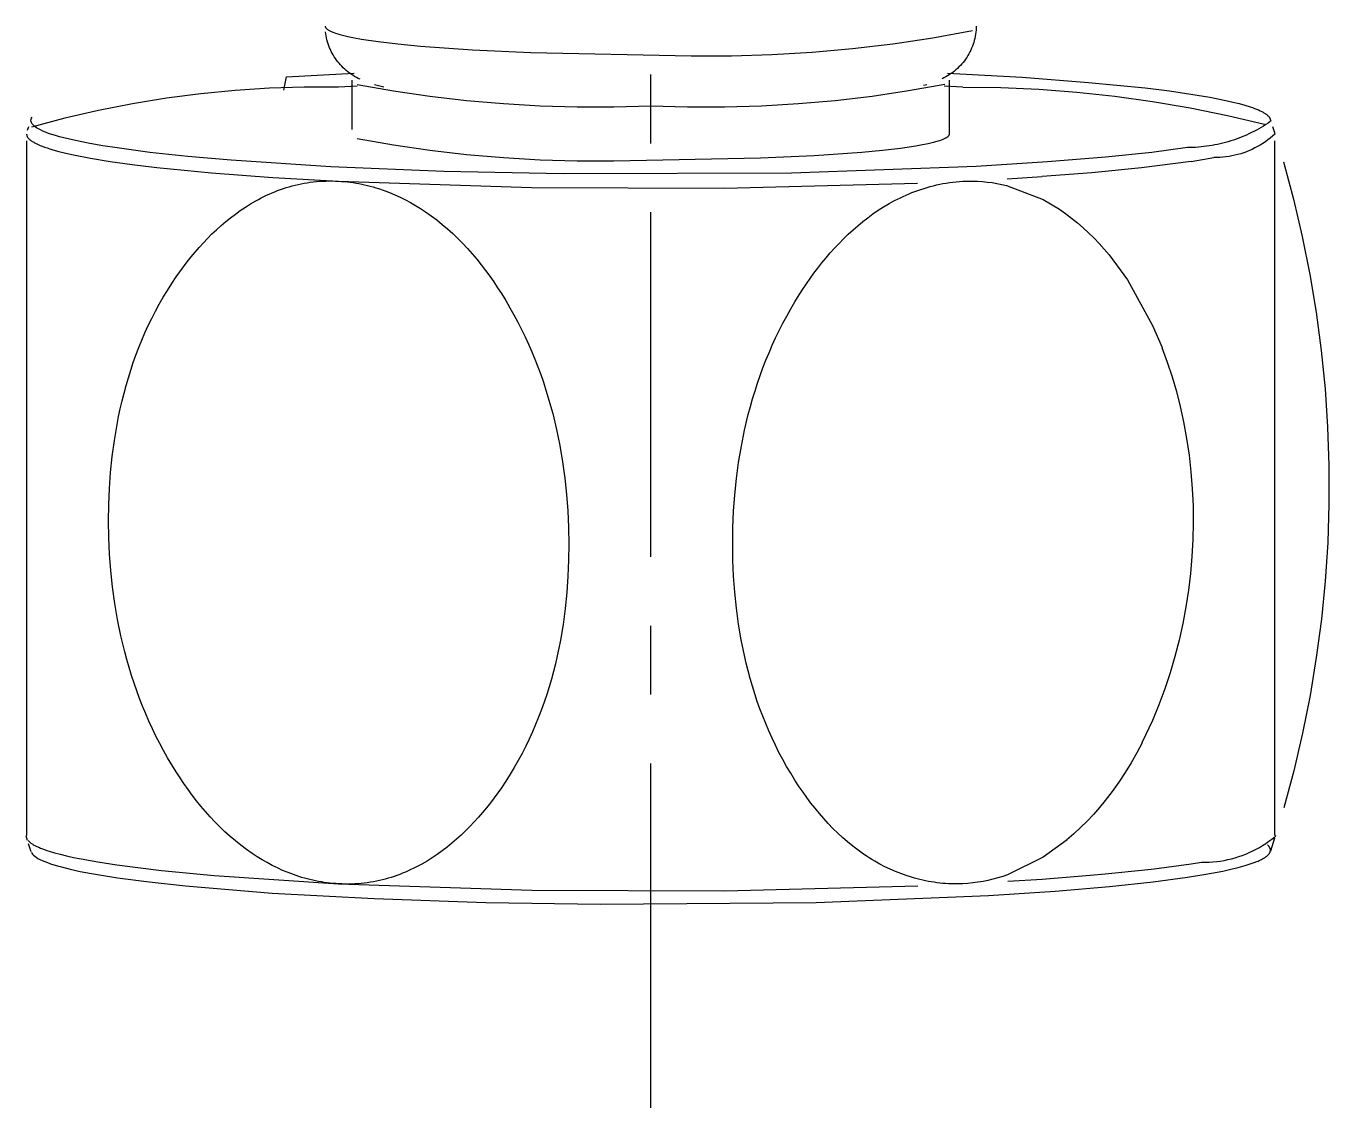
# Model space of a CAD drawing. Header units: millimetres. Extents: x 601 to 1195, y -13 to 407.
# Drawn here: x 990.54 to 1014.54, y 27.34 to 47.28 of the extents above; entities that cross this region are included whole.
import ezdxf

# ---------------------------------------------------------------- set-up
doc = ezdxf.new("R2010")
doc.units = ezdxf.units.MM
doc.header["$LTSCALE"] = 0.1
doc.linetypes.add('CENTERX2', pattern=[101.6, 63.5, -12.7, 12.7, -12.7])
for name, color, linetype in [('CENTER', 1, 'CENTERX2'), ('MAKE2D ______', 7, 'Continuous'), ('MAKE2D ______ - TANGENT', 7, 'Continuous')]:
    doc.layers.add(name, color=color, linetype=linetype)

msp = doc.modelspace()

# ---------------------------------------------------------------- linework, layer by layer
at = {"layer": 'CENTER'}
msp.add_line((1002.047, 27.342), (1002.047, 72.446), dxfattribs=at)
at = {"layer": 'MAKE2D ______'}
for p, q in [((996.059, 47.139), (996.053, 47.176)), ((996.065, 47.102), (996.059, 47.139)), ((996.073, 47.065), (996.065, 47.102)), ((996.082, 47.029), (996.073, 47.065)), ((1008.019, 47.058), (1008.01, 47.021)), ((1008.027, 47.095), (1008.019, 47.058)), ((1008.034, 47.133), (1008.027, 47.095)), ((1008.039, 47.171), (1008.034, 47.133)), ((1008.043, 47.209), (1008.039, 47.171)), ((1008.046, 47.247), (1008.043, 47.209)), ((1008.047, 47.285), (1008.046, 47.247)), ((996.092, 46.992), (996.082, 47.029)), ((996.103, 46.957), (996.092, 46.992)), ((996.116, 46.921), (996.103, 46.957)), ((996.13, 46.886), (996.116, 46.921)), ((996.145, 46.852), (996.13, 46.886)), ((996.161, 46.818), (996.145, 46.852)), ((996.179, 46.785), (996.161, 46.818)), ((1007.944, 46.842), (1007.927, 46.808)), ((1007.96, 46.877), (1007.944, 46.842)), ((1007.974, 46.912), (1007.96, 46.877)), ((1007.987, 46.948), (1007.974, 46.912)), ((1007.999, 46.984), (1007.987, 46.948)), ((1008.01, 47.021), (1007.999, 46.984)), ((996.197, 46.752), (996.179, 46.785)), ((996.217, 46.72), (996.197, 46.752)), ((996.237, 46.688), (996.217, 46.72)), ((996.259, 46.658), (996.237, 46.688)), ((996.282, 46.628), (996.259, 46.658)), ((996.305, 46.599), (996.282, 46.628)), ((996.33, 46.57), (996.305, 46.599)), ((1007.779, 46.586), (1007.753, 46.558)), ((1007.803, 46.616), (1007.779, 46.586)), ((1007.827, 46.646), (1007.803, 46.616)), ((1007.849, 46.677), (1007.827, 46.646)), ((1007.87, 46.708), (1007.849, 46.677)), ((1007.89, 46.741), (1007.87, 46.708)), ((1007.91, 46.774), (1007.89, 46.741)), ((1007.927, 46.808), (1007.91, 46.774)), ((995.288, 46.103), (995.335, 46.348)), ((995.335, 46.348), (996.58, 46.417)), ((996.356, 46.543), (996.33, 46.57)), ((996.382, 46.516), (996.356, 46.543)), ((996.41, 46.49), (996.382, 46.516)), ((996.438, 46.466), (996.41, 46.49)), ((996.467, 46.442), (996.438, 46.466)), ((996.497, 46.419), (996.467, 46.442)), ((996.528, 46.397), (996.497, 46.419)), ((996.559, 46.377), (996.528, 46.397)), ((996.591, 46.357), (996.559, 46.377)), ((996.624, 46.339), (996.591, 46.357)), ((996.657, 46.321), (996.624, 46.339)), ((1007.484, 46.347), (1007.45, 46.329)), ((1007.517, 46.366), (1007.484, 46.347)), ((1007.515, 46.417), (1008.889, 46.34)), ((1007.549, 46.386), (1007.517, 46.366)), ((1007.581, 46.408), (1007.549, 46.386)), ((1007.612, 46.43), (1007.581, 46.408)), ((1007.642, 46.454), (1007.612, 46.43)), ((1007.671, 46.478), (1007.642, 46.454)), ((1007.699, 46.504), (1007.671, 46.478)), ((1007.727, 46.531), (1007.699, 46.504)), ((1007.753, 46.558), (1007.727, 46.531)), ((1008.889, 46.34), (1010.112, 46.247)), ((994.39, 46.099), (993.757, 46.037)), ((995.025, 46.14), (994.39, 46.099)), ((995.661, 46.161), (995.025, 46.14)), ((996.297, 46.161), (995.661, 46.161)), ((996.64, 46.177), (996.297, 46.161)), ((996.547, 45.38), (996.547, 46.289)), ((997.307, 46.085), (996.639, 46.201)), ((996.691, 46.305), (996.657, 46.321)), ((997.132, 46.159), (996.959, 46.203)), ((1007.469, 46.208), (1006.799, 46.088)), ((1007.134, 46.204), (1007.075, 46.188)), ((1007.45, 46.329), (1007.416, 46.312)), ((1007.797, 46.161), (1007.454, 46.177)), ((1007.547, 46.289), (1007.547, 45.293)), ((1010.112, 46.247), (1011.156, 46.143)), ((1011.156, 46.143), (1011.604, 46.088)), ((993.126, 45.954), (992.498, 45.851)), ((993.757, 46.037), (993.126, 45.954)), ((997.979, 45.987), (997.307, 46.085)), ((998.654, 45.909), (997.979, 45.987)), ((999.332, 45.85), (998.654, 45.909)), ((1005.449, 45.909), (1004.77, 45.849)), ((1006.126, 45.989), (1005.449, 45.909)), ((1006.799, 46.088), (1006.126, 45.989)), ((1011.604, 46.088), (1012.001, 46.031)), ((1012.001, 46.031), (1012.348, 45.972)), ((1012.348, 45.972), (1012.644, 45.914)), ((1012.644, 45.914), (1012.774, 45.884)), ((1012.774, 45.884), (1012.891, 45.855)), ((1012.891, 45.855), (1012.997, 45.825)), ((991.874, 45.728), (991.254, 45.584)), ((992.498, 45.851), (991.874, 45.728)), ((1000.011, 45.811), (999.332, 45.85)), ((1000.69, 45.791), (1000.011, 45.811)), ((1001.369, 45.79), (1000.69, 45.791)), ((1002.047, 45.809), (1001.369, 45.79)), ((1002.727, 45.789), (1002.047, 45.809)), ((1003.408, 45.789), (1002.727, 45.789)), ((1004.089, 45.809), (1003.408, 45.789)), ((1004.77, 45.849), (1004.089, 45.809)), ((1012.997, 45.825), (1013.091, 45.796)), ((1013.091, 45.796), (1013.134, 45.781)), ((1013.134, 45.781), (1013.174, 45.767)), ((1013.174, 45.767), (1013.211, 45.752)), ((1013.211, 45.752), (1013.245, 45.738)), ((1013.245, 45.738), (1013.277, 45.723)), ((1013.277, 45.723), (1013.306, 45.709)), ((1013.306, 45.709), (1013.32, 45.702)), ((1013.32, 45.702), (1013.333, 45.695)), ((1013.333, 45.695), (1013.345, 45.687)), ((1013.345, 45.687), (1013.357, 45.68)), ((1013.357, 45.68), (1013.368, 45.673)), ((1013.368, 45.673), (1013.378, 45.666)), ((1013.378, 45.666), (1013.388, 45.659)), ((1013.388, 45.659), (1013.397, 45.652)), ((1013.397, 45.652), (1013.406, 45.645)), ((1013.406, 45.645), (1013.414, 45.638)), ((1013.414, 45.638), (1013.421, 45.631)), ((1013.421, 45.631), (1013.428, 45.624)), ((1013.428, 45.624), (1013.434, 45.617)), ((1013.434, 45.617), (1013.44, 45.61)), ((990.565, 45.363), (990.589, 45.436)), ((990.628, 45.547), (990.631, 45.566)), ((990.629, 45.528), (990.628, 45.547)), ((990.635, 45.509), (990.629, 45.528)), ((990.631, 45.566), (990.638, 45.585)), ((990.645, 45.489), (990.635, 45.509)), ((990.638, 45.585), (990.649, 45.603)), ((991.254, 45.584), (990.64, 45.419)), ((990.659, 45.47), (990.645, 45.489)), ((990.678, 45.45), (990.659, 45.47)), ((990.702, 45.43), (990.678, 45.45)), ((990.731, 45.41), (990.702, 45.43)), ((990.764, 45.39), (990.731, 45.41)), ((990.803, 45.369), (990.764, 45.39)), ((1013.251, 45.391), (1013.207, 45.366)), ((1013.295, 45.416), (1013.251, 45.391)), ((1013.338, 45.442), (1013.295, 45.416)), ((1013.381, 45.469), (1013.338, 45.442)), ((1013.423, 45.497), (1013.381, 45.469)), ((1013.464, 45.525), (1013.423, 45.497)), ((1013.44, 45.61), (1013.445, 45.603)), ((1013.445, 45.603), (1013.45, 45.597)), ((1013.45, 45.597), (1013.454, 45.59)), ((1013.454, 45.59), (1013.457, 45.583)), ((1013.457, 45.583), (1013.46, 45.576)), ((1013.46, 45.576), (1013.462, 45.569)), ((1013.462, 45.57), (1013.475, 45.531)), ((1013.506, 45.436), (1013.543, 45.32)), ((990.547, 45.293), (990.548, 45.285)), ((990.547, 45.166), (990.547, 32.364)), ((990.548, 45.285), (990.549, 45.277)), ((990.549, 45.277), (990.55, 45.269)), ((990.55, 45.269), (990.553, 45.261)), ((990.553, 45.261), (990.556, 45.253)), ((990.556, 45.253), (990.56, 45.245)), ((990.56, 45.245), (990.565, 45.237)), ((990.565, 45.237), (990.57, 45.229)), ((990.57, 45.229), (990.576, 45.221)), ((990.576, 45.221), (990.583, 45.213)), ((990.583, 45.213), (990.591, 45.206)), ((990.591, 45.206), (990.599, 45.198)), ((990.599, 45.198), (990.608, 45.19)), ((990.608, 45.19), (990.618, 45.182)), ((990.618, 45.182), (990.628, 45.174)), ((990.628, 45.174), (990.64, 45.166)), ((990.64, 45.166), (990.652, 45.158)), ((990.652, 45.158), (990.665, 45.15)), ((990.665, 45.15), (990.678, 45.142)), ((990.678, 45.142), (990.693, 45.134)), ((990.848, 45.349), (990.803, 45.369)), ((990.897, 45.328), (990.848, 45.349)), ((990.952, 45.307), (990.897, 45.328)), ((991.013, 45.287), (990.952, 45.307)), ((991.08, 45.266), (991.013, 45.287)), ((991.152, 45.245), (991.08, 45.266)), ((991.231, 45.224), (991.152, 45.245)), ((991.315, 45.203), (991.231, 45.224)), ((991.502, 45.161), (991.315, 45.203)), ((991.714, 45.119), (991.502, 45.161)), ((997.307, 45.089), (996.639, 45.205)), ((1007.255, 45.138), (1007.161, 45.116)), ((1007.297, 45.149), (1007.255, 45.138)), ((1007.335, 45.161), (1007.297, 45.149)), ((1007.37, 45.172), (1007.335, 45.161)), ((1007.402, 45.183), (1007.37, 45.172)), ((1007.416, 45.189), (1007.402, 45.183)), ((1007.43, 45.194), (1007.416, 45.189)), ((1007.443, 45.2), (1007.43, 45.194)), ((1007.455, 45.205), (1007.443, 45.2)), ((1007.467, 45.211), (1007.455, 45.205)), ((1007.477, 45.216), (1007.467, 45.211)), ((1007.487, 45.222), (1007.477, 45.216)), ((1007.496, 45.227), (1007.487, 45.222)), ((1007.505, 45.233), (1007.496, 45.227)), ((1007.512, 45.238), (1007.505, 45.233)), ((1007.519, 45.244), (1007.512, 45.238)), ((1007.525, 45.249), (1007.519, 45.244)), ((1007.53, 45.255), (1007.525, 45.249)), ((1007.535, 45.26), (1007.53, 45.255)), ((1007.539, 45.266), (1007.535, 45.26)), ((1007.542, 45.271), (1007.539, 45.266)), ((1007.544, 45.277), (1007.542, 45.271)), ((1007.546, 45.282), (1007.544, 45.277)), ((1007.547, 45.287), (1007.546, 45.282)), ((1007.547, 45.293), (1007.547, 45.287)), ((1012.639, 45.139), (1012.589, 45.126)), ((1012.688, 45.153), (1012.639, 45.139)), ((1012.737, 45.168), (1012.688, 45.153)), ((1012.786, 45.183), (1012.737, 45.168)), ((1012.834, 45.2), (1012.786, 45.183)), ((1012.883, 45.218), (1012.834, 45.2)), ((1012.93, 45.236), (1012.883, 45.218)), ((1012.977, 45.256), (1012.93, 45.236)), ((1013.024, 45.276), (1012.977, 45.256)), ((1013.071, 45.297), (1013.024, 45.276)), ((1013.117, 45.32), (1013.071, 45.297)), ((1013.162, 45.342), (1013.117, 45.32)), ((1013.207, 45.366), (1013.162, 45.342)), ((1013.547, 45.014), (1013.547, 45.166)), ((990.693, 45.134), (990.708, 45.126)), ((990.708, 45.126), (990.724, 45.118)), ((990.724, 45.118), (990.758, 45.101)), ((990.758, 45.101), (990.795, 45.085)), ((990.795, 45.085), (990.836, 45.069)), ((990.836, 45.069), (990.879, 45.053)), ((990.879, 45.053), (990.926, 45.038)), ((990.926, 45.038), (990.975, 45.022)), ((990.975, 45.022), (991.028, 45.006)), ((991.028, 45.006), (991.143, 44.974)), ((991.143, 44.974), (991.27, 44.943)), ((991.27, 44.943), (991.41, 44.912)), ((991.41, 44.912), (991.726, 44.851)), ((991.952, 45.078), (991.714, 45.119)), ((992.215, 45.037), (991.952, 45.078)), ((992.817, 44.957), (992.215, 45.037)), ((993.518, 44.881), (992.817, 44.957)), ((997.979, 44.991), (997.307, 45.089)), ((998.654, 44.913), (997.979, 44.991)), ((999.332, 44.854), (998.654, 44.913)), ((1005.936, 44.954), (1005.057, 44.891)), ((1006.317, 44.99), (1005.936, 44.954)), ((1006.651, 45.03), (1006.317, 44.99)), ((1006.933, 45.072), (1006.651, 45.03)), ((1007.054, 45.094), (1006.933, 45.072)), ((1007.161, 45.116), (1007.054, 45.094)), ((1011.278, 44.957), (1010.43, 44.867)), ((1011.936, 45.045), (1011.278, 44.957)), ((1011.987, 45.046), (1011.936, 45.045)), ((1012.037, 45.047), (1011.987, 45.046)), ((1012.087, 45.049), (1012.037, 45.047)), ((1012.138, 45.053), (1012.087, 45.049)), ((1012.188, 45.057), (1012.138, 45.053)), ((1012.238, 45.062), (1012.188, 45.057)), ((1012.289, 45.068), (1012.238, 45.062)), ((1012.339, 45.076), (1012.289, 45.068)), ((1012.39, 45.084), (1012.339, 45.076)), ((1012.44, 45.093), (1012.39, 45.084)), ((1012.49, 45.103), (1012.44, 45.093)), ((1012.54, 45.114), (1012.49, 45.103)), ((1012.589, 45.126), (1012.54, 45.114)), ((991.726, 44.851), (992.088, 44.791)), ((992.088, 44.791), (992.495, 44.734)), ((992.495, 44.734), (992.944, 44.68)), ((992.944, 44.68), (993.953, 44.581)), ((994.315, 44.811), (993.518, 44.881)), ((996.156, 44.69), (994.315, 44.811)), ((998.238, 44.605), (996.156, 44.69)), ((1000.011, 44.814), (999.332, 44.854)), ((1000.69, 44.794), (1000.011, 44.814)), ((1001.369, 44.794), (1000.69, 44.794)), ((1004.072, 44.847), (1001.369, 44.794)), ((1005.057, 44.891), (1004.072, 44.847)), ((1008.046, 44.696), (1004.643, 44.574)), ((1009.361, 44.779), (1008.046, 44.696)), ((1010.43, 44.867), (1009.361, 44.779)), ((1012.007, 44.791), (1012.424, 44.86)), ((1013.706, 44.78), (1013.891, 44.095)), ((993.953, 44.581), (995.082, 44.495)), ((995.082, 44.495), (996.297, 44.424)), ((995.828, 44.412), (995.886, 44.418)), ((995.886, 44.418), (995.943, 44.423)), ((995.943, 44.423), (996.001, 44.426)), ((996.001, 44.426), (996.06, 44.428)), ((996.06, 44.428), (996.118, 44.429)), ((996.118, 44.429), (996.178, 44.429)), ((996.178, 44.429), (996.237, 44.427)), ((996.237, 44.427), (996.297, 44.424)), ((996.297, 44.424), (999.851, 44.31)), ((996.297, 44.424), (996.351, 44.421)), ((996.351, 44.421), (996.405, 44.417)), ((996.405, 44.417), (996.458, 44.412)), ((1000.432, 44.558), (998.238, 44.605)), ((1004.643, 44.574), (1000.432, 44.558)), ((1007.612, 44.407), (1007.673, 44.414)), ((1007.673, 44.414), (1007.735, 44.42)), ((1007.735, 44.42), (1007.797, 44.424)), ((1008.614, 44.47), (1009.259, 44.512)), ((1013.547, 43.111), (1013.547, 44.601)), ((994.968, 44.165), (995.019, 44.188)), ((995.019, 44.188), (995.07, 44.211)), ((995.07, 44.211), (995.122, 44.232)), ((995.122, 44.232), (995.173, 44.252)), ((995.173, 44.252), (995.226, 44.271)), ((995.226, 44.271), (995.278, 44.289)), ((995.278, 44.289), (995.332, 44.307)), ((995.332, 44.307), (995.385, 44.323)), ((995.385, 44.323), (995.439, 44.338)), ((995.439, 44.338), (995.494, 44.352)), ((995.494, 44.352), (995.548, 44.365)), ((995.548, 44.365), (995.604, 44.376)), ((995.604, 44.376), (995.659, 44.387)), ((995.659, 44.387), (995.715, 44.397)), ((995.715, 44.397), (995.772, 44.405)), ((995.772, 44.405), (995.828, 44.412)), ((996.458, 44.412), (996.512, 44.406)), ((996.512, 44.406), (996.565, 44.398)), ((996.565, 44.398), (996.618, 44.39)), ((996.618, 44.39), (996.671, 44.381)), ((996.671, 44.381), (996.723, 44.37)), ((996.723, 44.37), (996.776, 44.359)), ((996.776, 44.359), (996.828, 44.347)), ((996.828, 44.347), (996.88, 44.333)), ((996.88, 44.333), (996.931, 44.319)), ((996.931, 44.319), (996.983, 44.304)), ((996.983, 44.304), (997.034, 44.288)), ((997.034, 44.288), (997.135, 44.253)), ((997.135, 44.253), (997.235, 44.215)), ((997.235, 44.215), (997.334, 44.174)), ((997.334, 44.174), (997.431, 44.129)), ((999.851, 44.31), (1003.406, 44.297)), ((1003.406, 44.297), (1006.96, 44.386)), ((1006.753, 44.169), (1006.807, 44.192)), ((1006.807, 44.192), (1006.861, 44.215)), ((1006.861, 44.215), (1006.916, 44.236)), ((1006.916, 44.236), (1006.972, 44.256)), ((1006.972, 44.256), (1007.027, 44.275)), ((1007.027, 44.275), (1007.084, 44.293)), ((1007.084, 44.293), (1007.141, 44.31)), ((1007.141, 44.31), (1007.198, 44.326)), ((1007.198, 44.326), (1007.256, 44.341)), ((1007.256, 44.341), (1007.314, 44.355)), ((1007.314, 44.355), (1007.373, 44.368)), ((1007.373, 44.368), (1007.432, 44.38)), ((1007.432, 44.38), (1007.491, 44.39)), ((1007.491, 44.39), (1007.552, 44.399)), ((1007.552, 44.399), (1007.612, 44.407)), ((1008.602, 44.345), (1009.276, 44.086)), ((994.485, 43.886), (994.578, 43.948)), ((994.578, 43.948), (994.673, 44.008)), ((994.673, 44.008), (994.77, 44.064)), ((994.77, 44.064), (994.819, 44.09)), ((994.819, 44.09), (994.868, 44.116)), ((994.868, 44.116), (994.918, 44.141)), ((994.918, 44.141), (994.968, 44.165)), ((997.431, 44.129), (997.527, 44.081)), ((997.527, 44.081), (997.622, 44.031)), ((997.622, 44.031), (997.715, 43.977)), ((997.715, 43.977), (997.806, 43.921)), ((1006.24, 43.888), (1006.339, 43.951)), ((1006.339, 43.951), (1006.439, 44.011)), ((1006.439, 44.011), (1006.542, 44.067)), ((1006.542, 44.067), (1006.594, 44.094)), ((1006.594, 44.094), (1006.647, 44.12)), ((1006.647, 44.12), (1006.7, 44.145)), ((1006.7, 44.145), (1006.753, 44.169)), ((1013.891, 44.095), (1014.054, 43.404)), ((994.216, 43.681), (994.304, 43.752)), ((994.304, 43.752), (994.394, 43.82)), ((994.394, 43.82), (994.485, 43.886)), ((997.806, 43.921), (997.896, 43.862)), ((997.896, 43.862), (998.001, 43.788)), ((998.001, 43.788), (998.104, 43.71)), ((998.104, 43.71), (998.205, 43.629)), ((1005.955, 43.68), (1006.048, 43.752)), ((1006.048, 43.752), (1006.143, 43.821)), ((1006.143, 43.821), (1006.24, 43.888)), ((1009.577, 43.908), (1009.69, 43.828)), ((1009.69, 43.828), (1009.801, 43.745)), ((1009.801, 43.745), (1009.91, 43.658)), ((993.963, 43.452), (994.046, 43.531)), ((994.046, 43.531), (994.13, 43.607)), ((994.13, 43.607), (994.216, 43.681)), ((998.205, 43.629), (998.303, 43.546)), ((998.303, 43.546), (998.399, 43.459)), ((998.399, 43.459), (998.492, 43.369)), ((1005.687, 43.446), (1005.775, 43.527)), ((1005.775, 43.527), (1005.864, 43.605)), ((1005.864, 43.605), (1005.955, 43.68)), ((1009.91, 43.658), (1010.015, 43.567)), ((1010.015, 43.567), (1010.117, 43.473)), ((1010.117, 43.473), (1010.216, 43.376)), ((993.727, 43.203), (993.804, 43.288)), ((993.804, 43.288), (993.883, 43.371)), ((993.883, 43.371), (993.963, 43.452)), ((998.492, 43.369), (998.583, 43.277)), ((998.583, 43.277), (998.672, 43.182)), ((1005.436, 43.191), (1005.518, 43.279)), ((1005.518, 43.279), (1005.602, 43.364)), ((1005.602, 43.364), (1005.687, 43.446)), ((1010.216, 43.376), (1010.312, 43.276)), ((1010.312, 43.276), (1010.405, 43.172)), ((1014.054, 43.404), (1014.193, 42.708)), ((993.507, 42.939), (993.578, 43.028)), ((993.578, 43.028), (993.652, 43.117)), ((993.652, 43.117), (993.727, 43.203)), ((998.672, 43.182), (998.758, 43.085)), ((998.758, 43.085), (998.842, 42.985)), ((998.842, 42.985), (998.923, 42.884)), ((1005.202, 42.918), (1005.278, 43.011)), ((1005.278, 43.011), (1005.356, 43.102)), ((1005.356, 43.102), (1005.436, 43.191)), ((1010.405, 43.172), (1010.494, 43.066)), ((1013.547, 42.763), (1013.547, 43.017)), ((993.304, 42.661), (993.369, 42.755)), ((993.369, 42.755), (993.437, 42.847)), ((993.437, 42.847), (993.507, 42.939)), ((998.923, 42.884), (999.003, 42.781)), ((999.003, 42.781), (999.08, 42.676)), ((1005.055, 42.728), (1005.128, 42.824)), ((1005.128, 42.824), (1005.202, 42.918)), ((993.141, 42.412), (993.221, 42.537)), ((993.221, 42.537), (993.304, 42.661)), ((999.08, 42.676), (999.154, 42.569)), ((999.154, 42.569), (999.227, 42.462)), ((1004.849, 42.432), (1004.916, 42.531)), ((1004.916, 42.531), (1004.984, 42.63)), ((1004.984, 42.63), (1005.055, 42.728)), ((1010.832, 42.606), (1011.296, 41.765)), ((1014.193, 42.708), (1014.31, 42.008)), ((992.991, 42.157), (993.064, 42.285)), ((993.064, 42.285), (993.141, 42.412)), ((999.227, 42.462), (999.298, 42.352)), ((999.298, 42.352), (999.377, 42.223)), ((1004.704, 42.202), (1004.784, 42.331)), ((1004.784, 42.331), (1004.849, 42.432)), ((992.854, 41.896), (992.921, 42.027)), ((992.921, 42.027), (992.991, 42.157)), ((999.377, 42.223), (999.454, 42.093)), ((999.454, 42.093), (999.528, 41.961)), ((1004.553, 41.94), (1004.627, 42.071)), ((1004.627, 42.071), (1004.704, 42.202)), ((1013.547, 40.673), (1013.547, 42.105)), ((992.789, 41.763), (992.854, 41.896)), ((999.528, 41.961), (999.6, 41.828)), ((999.6, 41.828), (999.668, 41.693)), ((1004.414, 41.672), (1004.482, 41.807)), ((1004.482, 41.807), (1004.553, 41.94)), ((1014.31, 42.008), (1014.403, 41.305)), ((992.67, 41.494), (992.728, 41.629)), ((992.728, 41.629), (992.789, 41.763)), ((999.668, 41.693), (999.734, 41.557)), ((999.734, 41.557), (999.796, 41.42)), ((1004.286, 41.4), (1004.349, 41.537)), ((1004.349, 41.537), (1004.414, 41.672)), ((992.562, 41.22), (992.615, 41.358)), ((992.615, 41.358), (992.67, 41.494)), ((999.796, 41.42), (999.856, 41.282)), ((1004.227, 41.263), (1004.286, 41.4)), ((1011.468, 41.36), (1011.566, 41.091)), ((1014.403, 41.305), (1014.473, 40.599)), ((992.466, 40.942), (992.513, 41.081)), ((992.513, 41.081), (992.562, 41.22)), ((999.856, 41.282), (999.914, 41.143)), ((999.914, 41.143), (999.968, 41.003)), ((1004.115, 40.984), (1004.17, 41.124)), ((1004.17, 41.124), (1004.227, 41.263)), ((1011.566, 41.091), (1011.654, 40.82)), ((992.422, 40.801), (992.466, 40.942)), ((999.968, 41.003), (1000.02, 40.861)), ((1000.02, 40.861), (1000.07, 40.719)), ((1004.015, 40.702), (1004.064, 40.843)), ((1004.064, 40.843), (1004.115, 40.984)), ((1011.654, 40.82), (1011.733, 40.546)), ((992.342, 40.517), (992.38, 40.66)), ((992.38, 40.66), (992.422, 40.801)), ((1000.07, 40.719), (1000.116, 40.576)), ((1000.116, 40.576), (1000.16, 40.432)), ((1003.969, 40.559), (1004.015, 40.702)), ((1014.473, 40.599), (1014.52, 39.891)), ((992.272, 40.23), (992.306, 40.374)), ((992.306, 40.374), (992.342, 40.517)), ((1000.16, 40.432), (1000.202, 40.287)), ((1003.884, 40.271), (1003.925, 40.416)), ((1003.925, 40.416), (1003.969, 40.559)), ((1011.733, 40.546), (1011.803, 40.269)), ((992.242, 40.085), (992.272, 40.23)), ((1000.202, 40.287), (1000.241, 40.141)), ((1000.241, 40.141), (1000.311, 39.848)), ((1003.776, 39.834), (1003.845, 40.126)), ((1003.845, 40.126), (1003.884, 40.271)), ((1011.803, 40.269), (1011.863, 39.99)), ((992.164, 39.647), (992.213, 39.94)), ((992.213, 39.94), (992.242, 40.085)), ((1013.547, 38.789), (1013.547, 39.992)), ((1014.52, 39.891), (1014.544, 39.182)), ((992.125, 39.353), (992.164, 39.647)), ((1000.311, 39.848), (1000.371, 39.551)), ((1003.717, 39.539), (1003.776, 39.834)), ((1000.371, 39.551), (1000.422, 39.253)), ((1003.667, 39.242), (1003.717, 39.539)), ((992.095, 39.056), (992.125, 39.353)), ((1000.422, 39.253), (1000.463, 38.952)), ((1003.627, 38.943), (1003.667, 39.242)), ((1014.544, 39.182), (1014.544, 38.472)), ((992.074, 38.759), (992.095, 39.056)), ((1000.463, 38.952), (1000.495, 38.65)), ((1003.596, 38.643), (1003.627, 38.943)), ((992.062, 38.461), (992.074, 38.759)), ((992.059, 38.163), (992.062, 38.461)), ((1000.495, 38.65), (1000.517, 38.346)), ((1003.575, 38.341), (1003.596, 38.643)), ((1014.544, 38.472), (1014.521, 37.763)), ((1000.517, 38.346), (1000.531, 38.042)), ((1003.562, 38.038), (1003.575, 38.341)), ((1013.547, 34.826), (1013.547, 38.284)), ((992.064, 37.857), (992.059, 38.163)), ((1000.531, 38.042), (1000.536, 37.737)), ((1003.558, 37.735), (1003.562, 38.038)), ((992.077, 37.552), (992.064, 37.857)), ((1000.536, 37.737), (1000.532, 37.44)), ((1003.562, 37.439), (1003.558, 37.735)), ((1014.521, 37.763), (1014.475, 37.055)), ((992.1, 37.248), (992.077, 37.552)), ((992.132, 36.945), (992.1, 37.248)), ((1000.532, 37.44), (1000.52, 37.142)), ((1003.575, 37.144), (1003.562, 37.439)), ((1000.52, 37.142), (1000.5, 36.845)), ((1003.597, 36.849), (1003.575, 37.144)), ((1014.475, 37.055), (1014.405, 36.349)), ((992.173, 36.643), (992.132, 36.945)), ((1000.5, 36.845), (1000.47, 36.55)), ((1003.627, 36.555), (1003.597, 36.849)), ((992.224, 36.344), (992.173, 36.643)), ((1000.47, 36.55), (1000.431, 36.255)), ((1003.667, 36.262), (1003.627, 36.555)), ((992.284, 36.047), (992.224, 36.344)), ((1000.431, 36.255), (1000.382, 35.963)), ((1003.715, 35.972), (1003.667, 36.262)), ((1014.405, 36.349), (1014.312, 35.645)), ((992.355, 35.752), (992.284, 36.047)), ((1000.354, 35.818), (1000.323, 35.673)), ((1000.382, 35.963), (1000.354, 35.818)), ((1003.774, 35.684), (1003.715, 35.972)), ((992.394, 35.606), (992.355, 35.752)), ((992.436, 35.461), (992.394, 35.606)), ((1000.323, 35.673), (1000.29, 35.53)), ((1003.807, 35.541), (1003.774, 35.684)), ((1003.843, 35.398), (1003.807, 35.541)), ((1014.312, 35.645), (1014.197, 34.945)), ((992.48, 35.316), (992.436, 35.461)), ((992.527, 35.173), (992.48, 35.316)), ((1000.254, 35.387), (1000.216, 35.244)), ((1000.29, 35.53), (1000.254, 35.387)), ((1003.881, 35.257), (1003.843, 35.398)), ((992.577, 35.03), (992.527, 35.173)), ((1000.174, 35.103), (1000.131, 34.962)), ((1000.216, 35.244), (1000.174, 35.103)), ((1003.922, 35.116), (1003.881, 35.257)), ((1003.965, 34.976), (1003.922, 35.116)), ((992.629, 34.888), (992.577, 35.03)), ((992.684, 34.748), (992.629, 34.888)), ((1000.084, 34.823), (1000.035, 34.684)), ((1000.131, 34.962), (1000.084, 34.823)), ((1004.011, 34.837), (1003.965, 34.976)), ((1004.06, 34.699), (1004.011, 34.837)), ((1014.197, 34.945), (1014.058, 34.249)), ((992.741, 34.608), (992.684, 34.748)), ((992.802, 34.47), (992.741, 34.608)), ((1000.035, 34.684), (999.982, 34.547)), ((1004.112, 34.563), (1004.06, 34.699)), ((992.865, 34.332), (992.802, 34.47)), ((992.931, 34.196), (992.865, 34.332)), ((999.927, 34.411), (999.869, 34.276)), ((999.982, 34.547), (999.927, 34.411)), ((1004.166, 34.427), (1004.112, 34.563)), ((1004.223, 34.292), (1004.166, 34.427)), ((1011.296, 34.485), (1011.099, 34.072)), ((993, 34.062), (992.931, 34.196)), ((999.808, 34.142), (999.744, 34.009)), ((999.869, 34.276), (999.808, 34.142)), ((1004.283, 34.159), (1004.223, 34.292)), ((1004.346, 34.027), (1004.283, 34.159)), ((1014.058, 34.249), (1013.896, 33.558)), ((993.071, 33.928), (993, 34.062)), ((993.146, 33.796), (993.071, 33.928)), ((999.677, 33.878), (999.607, 33.749)), ((999.744, 34.009), (999.677, 33.878)), ((1004.411, 33.896), (1004.346, 34.027)), ((1004.48, 33.767), (1004.411, 33.896)), ((1013.547, 32.365), (1013.547, 34.006)), ((993.223, 33.665), (993.146, 33.796)), ((993.304, 33.536), (993.223, 33.665)), ((999.534, 33.62), (999.458, 33.493)), ((999.607, 33.749), (999.534, 33.62)), ((1004.551, 33.639), (1004.48, 33.767)), ((1004.626, 33.512), (1004.551, 33.639)), ((993.374, 33.427), (993.304, 33.536)), ((993.447, 33.32), (993.374, 33.427)), ((999.458, 33.493), (999.378, 33.368)), ((1004.703, 33.387), (1004.626, 33.512)), ((1004.784, 33.264), (1004.703, 33.387)), ((1013.896, 33.558), (1013.711, 32.873)), ((993.522, 33.214), (993.447, 33.32)), ((993.599, 33.109), (993.522, 33.214)), ((999.23, 33.151), (999.162, 33.058)), ((999.296, 33.245), (999.23, 33.151)), ((999.378, 33.368), (999.296, 33.245)), ((1004.854, 33.162), (1004.784, 33.264)), ((1004.926, 33.062), (1004.854, 33.162)), ((993.678, 33.006), (993.599, 33.109)), ((993.76, 32.905), (993.678, 33.006)), ((993.843, 32.806), (993.76, 32.905)), ((999.093, 32.966), (999.021, 32.876)), ((999.162, 33.058), (999.093, 32.966)), ((1005, 32.962), (1004.926, 33.062)), ((1005.076, 32.865), (1005, 32.962)), ((1010.422, 33.012), (1010.315, 32.88)), ((993.93, 32.709), (993.843, 32.806)), ((994.018, 32.615), (993.93, 32.709)), ((998.873, 32.7), (998.795, 32.615)), ((998.948, 32.787), (998.873, 32.7)), ((999.021, 32.876), (998.948, 32.787)), ((1005.155, 32.77), (1005.076, 32.865)), ((1005.236, 32.676), (1005.155, 32.77)), ((1005.319, 32.585), (1005.236, 32.676)), ((1010.204, 32.753), (1010.088, 32.629)), ((1010.315, 32.88), (1010.204, 32.753)), ((994.109, 32.523), (994.018, 32.615)), ((994.202, 32.433), (994.109, 32.523)), ((994.298, 32.347), (994.202, 32.433)), ((998.636, 32.451), (998.553, 32.372)), ((998.716, 32.532), (998.636, 32.451)), ((998.795, 32.615), (998.716, 32.532)), ((1005.405, 32.496), (1005.319, 32.585)), ((1005.493, 32.409), (1005.405, 32.496)), ((1009.969, 32.509), (1009.845, 32.394)), ((1010.088, 32.629), (1009.969, 32.509)), ((990.565, 32.273), (990.537, 32.361)), ((990.575, 32.273), (990.581, 32.266)), ((990.581, 32.266), (990.587, 32.259)), ((990.633, 32.063), (990.585, 32.208)), ((990.587, 32.259), (990.594, 32.252)), ((990.594, 32.252), (990.602, 32.245)), ((990.602, 32.245), (990.61, 32.238)), ((990.61, 32.238), (990.618, 32.231)), ((990.618, 32.231), (990.628, 32.224)), ((990.628, 32.224), (990.638, 32.217)), ((990.638, 32.217), (990.648, 32.21)), ((990.648, 32.21), (990.659, 32.203)), ((990.659, 32.203), (990.671, 32.195)), ((990.671, 32.195), (990.683, 32.188)), ((990.683, 32.188), (990.696, 32.181)), ((990.696, 32.181), (990.71, 32.174)), ((990.71, 32.174), (990.738, 32.16)), ((994.396, 32.263), (994.298, 32.347)), ((994.497, 32.183), (994.396, 32.263)), ((994.6, 32.105), (994.497, 32.183)), ((998.382, 32.221), (998.294, 32.15)), ((998.469, 32.295), (998.382, 32.221)), ((998.553, 32.372), (998.469, 32.295)), ((1005.583, 32.326), (1005.493, 32.409)), ((1005.675, 32.245), (1005.583, 32.326)), ((1005.77, 32.167), (1005.675, 32.245)), ((1009.845, 32.394), (1009.717, 32.282)), ((1013.418, 32.183), (1013.412, 32.189)), ((1013.424, 32.177), (1013.418, 32.183)), ((1013.43, 32.171), (1013.424, 32.177)), ((1013.435, 32.165), (1013.43, 32.171)), ((1013.543, 32.314), (1013.465, 32.073)), ((1013.558, 32.362), (1013.551, 32.341)), ((990.635, 32.057), (990.644, 32.038)), ((990.644, 32.038), (990.658, 32.02)), ((990.658, 32.02), (990.676, 32.001)), ((990.676, 32.001), (990.698, 31.981)), ((990.698, 31.981), (990.725, 31.962)), ((990.725, 31.962), (990.757, 31.943)), ((990.738, 32.16), (990.77, 32.146)), ((990.757, 31.943), (990.793, 31.923)), ((990.77, 32.146), (990.804, 32.131)), ((990.804, 32.131), (990.84, 32.117)), ((990.84, 32.117), (990.879, 32.103)), ((990.879, 32.103), (990.921, 32.089)), ((990.921, 32.089), (990.965, 32.074)), ((990.965, 32.074), (991.061, 32.046)), ((991.061, 32.046), (991.167, 32.017)), ((991.167, 32.017), (991.285, 31.989)), ((991.285, 31.989), (991.412, 31.961)), ((991.412, 31.961), (991.551, 31.932)), ((991.551, 31.932), (991.859, 31.877)), ((994.706, 32.032), (994.6, 32.105)), ((994.795, 31.973), (994.706, 32.032)), ((994.886, 31.917), (994.795, 31.973)), ((998.02, 31.953), (997.925, 31.893)), ((998.113, 32.015), (998.02, 31.953)), ((998.205, 32.081), (998.113, 32.015)), ((998.294, 32.15), (998.205, 32.081)), ((1005.868, 32.092), (1005.77, 32.167)), ((1005.917, 32.056), (1005.868, 32.092)), ((1005.968, 32.021), (1005.917, 32.056)), ((1006.019, 31.987), (1005.968, 32.021)), ((1006.07, 31.954), (1006.019, 31.987)), ((1006.122, 31.922), (1006.07, 31.954)), ((1009.277, 31.962), (1008.622, 31.641)), ((1013.303, 31.924), (1013.322, 31.934)), ((1013.322, 31.934), (1013.34, 31.944)), ((1013.34, 31.944), (1013.357, 31.954)), ((1013.357, 31.954), (1013.365, 31.959)), ((1013.365, 31.959), (1013.373, 31.965)), ((1013.373, 31.965), (1013.381, 31.97)), ((1013.381, 31.97), (1013.388, 31.975)), ((1013.388, 31.975), (1013.395, 31.98)), ((1013.395, 31.98), (1013.401, 31.986)), ((1013.401, 31.986), (1013.408, 31.991)), ((1013.408, 31.991), (1013.414, 31.996)), ((1013.414, 31.996), (1013.419, 32.001)), ((1013.419, 32.001), (1013.425, 32.007)), ((1013.425, 32.007), (1013.43, 32.012)), ((1013.43, 32.012), (1013.435, 32.018)), ((1013.44, 32.159), (1013.435, 32.165)), ((1013.435, 32.018), (1013.439, 32.023)), ((1013.439, 32.023), (1013.443, 32.028)), ((1013.444, 32.153), (1013.44, 32.159)), ((1013.443, 32.028), (1013.447, 32.034)), ((1013.448, 32.147), (1013.444, 32.153)), ((1013.447, 32.034), (1013.451, 32.039)), ((1013.452, 32.141), (1013.448, 32.147)), ((1013.451, 32.039), (1013.454, 32.045)), ((1013.455, 32.136), (1013.452, 32.141)), ((1013.454, 32.045), (1013.457, 32.05)), ((1013.458, 32.13), (1013.455, 32.136)), ((1013.457, 32.05), (1013.459, 32.056)), ((1013.46, 32.124), (1013.458, 32.13)), ((1013.459, 32.056), (1013.461, 32.062)), ((1013.462, 32.118), (1013.46, 32.124)), ((1013.461, 32.062), (1013.463, 32.067)), ((1013.464, 32.113), (1013.462, 32.118)), ((1013.463, 32.067), (1013.464, 32.073)), ((1013.465, 32.107), (1013.464, 32.113)), ((1013.464, 32.073), (1013.465, 32.078)), ((1013.466, 32.101), (1013.465, 32.107)), ((1013.465, 32.078), (1013.466, 32.084)), ((1013.466, 32.095), (1013.466, 32.101)), ((1013.466, 32.09), (1013.466, 32.095)), ((1013.466, 32.084), (1013.466, 32.09)), ((990.793, 31.923), (990.834, 31.903)), ((990.834, 31.903), (990.88, 31.884)), ((990.88, 31.884), (990.931, 31.864)), ((990.931, 31.864), (990.988, 31.844)), ((990.988, 31.844), (991.049, 31.824)), ((991.049, 31.824), (991.116, 31.804)), ((991.116, 31.804), (991.189, 31.784)), ((991.189, 31.784), (991.35, 31.743)), ((991.35, 31.743), (991.534, 31.703)), ((991.534, 31.703), (991.741, 31.663)), ((991.859, 31.877), (992.21, 31.823)), ((992.21, 31.823), (993.032, 31.72)), ((993.032, 31.72), (994.003, 31.626)), ((994.979, 31.864), (994.886, 31.917)), ((995.073, 31.814), (994.979, 31.864)), ((995.168, 31.767), (995.073, 31.814)), ((995.265, 31.722), (995.168, 31.767)), ((995.364, 31.681), (995.265, 31.722)), ((997.578, 31.712), (997.527, 31.689)), ((997.629, 31.735), (997.578, 31.712)), ((997.68, 31.759), (997.629, 31.735)), ((997.729, 31.784), (997.68, 31.759)), ((997.779, 31.81), (997.729, 31.784)), ((997.828, 31.837), (997.779, 31.81)), ((997.925, 31.893), (997.828, 31.837)), ((1006.175, 31.89), (1006.122, 31.922)), ((1006.267, 31.838), (1006.175, 31.89)), ((1006.361, 31.789), (1006.267, 31.838)), ((1006.457, 31.744), (1006.361, 31.789)), ((1006.555, 31.701), (1006.457, 31.744)), ((1006.653, 31.662), (1006.555, 31.701)), ((1011.151, 31.73), (1011.321, 31.749)), ((1012.007, 31.841), (1012.199, 31.871)), ((1012.274, 31.649), (1012.589, 31.709)), ((1012.589, 31.709), (1012.735, 31.741)), ((1012.735, 31.741), (1012.872, 31.775)), ((1012.872, 31.775), (1012.999, 31.81)), ((1012.999, 31.81), (1013.058, 31.828)), ((1013.058, 31.828), (1013.114, 31.846)), ((1013.114, 31.846), (1013.167, 31.865)), ((1013.167, 31.865), (1013.216, 31.884)), ((1013.216, 31.884), (1013.239, 31.894)), ((1013.239, 31.894), (1013.261, 31.904)), ((1013.261, 31.904), (1013.283, 31.914)), ((1013.283, 31.914), (1013.303, 31.924)), ((991.741, 31.663), (992.225, 31.584)), ((992.225, 31.584), (992.804, 31.507)), ((992.804, 31.507), (993.475, 31.434)), ((994.003, 31.626), (996.297, 31.474)), ((995.463, 31.643), (995.364, 31.681)), ((995.564, 31.609), (995.463, 31.643)), ((995.615, 31.593), (995.564, 31.609)), ((995.666, 31.578), (995.615, 31.593)), ((995.717, 31.564), (995.666, 31.578)), ((995.769, 31.551), (995.717, 31.564)), ((995.821, 31.539), (995.769, 31.551)), ((995.873, 31.527), (995.821, 31.539)), ((995.925, 31.517), (995.873, 31.527)), ((995.978, 31.508), (995.925, 31.517)), ((996.031, 31.5), (995.978, 31.508)), ((996.084, 31.492), (996.031, 31.5)), ((996.137, 31.486), (996.084, 31.492)), ((996.19, 31.481), (996.137, 31.486)), ((996.244, 31.477), (996.19, 31.481)), ((996.297, 31.474), (996.244, 31.477)), ((996.357, 31.471), (996.297, 31.474)), ((996.297, 31.474), (999.854, 31.359)), ((996.417, 31.469), (996.357, 31.471)), ((996.476, 31.469), (996.417, 31.469)), ((996.535, 31.47), (996.476, 31.469)), ((996.594, 31.472), (996.535, 31.47)), ((996.652, 31.476), (996.594, 31.472)), ((996.71, 31.481), (996.652, 31.476)), ((996.767, 31.487), (996.71, 31.481)), ((996.824, 31.494), (996.767, 31.487)), ((996.881, 31.502), (996.824, 31.494)), ((996.937, 31.512), (996.881, 31.502)), ((996.993, 31.523), (996.937, 31.512)), ((997.048, 31.535), (996.993, 31.523)), ((997.103, 31.548), (997.048, 31.535)), ((997.157, 31.562), (997.103, 31.548)), ((997.211, 31.577), (997.157, 31.562)), ((997.265, 31.593), (997.211, 31.577)), ((997.318, 31.61), (997.265, 31.593)), ((997.371, 31.629), (997.318, 31.61)), ((997.424, 31.648), (997.371, 31.629)), ((997.476, 31.668), (997.424, 31.648)), ((997.527, 31.689), (997.476, 31.668)), ((1006.753, 31.626), (1006.653, 31.662)), ((1006.855, 31.594), (1006.753, 31.626)), ((1006.906, 31.579), (1006.855, 31.594)), ((1006.957, 31.565), (1006.906, 31.579)), ((1007.008, 31.552), (1006.957, 31.565)), ((1007.06, 31.54), (1007.008, 31.552)), ((1007.112, 31.529), (1007.06, 31.54)), ((1007.164, 31.519), (1007.112, 31.529)), ((1007.216, 31.509), (1007.164, 31.519)), ((1007.268, 31.501), (1007.216, 31.509)), ((1007.321, 31.494), (1007.268, 31.501)), ((1007.374, 31.488), (1007.321, 31.494)), ((1007.426, 31.482), (1007.374, 31.488)), ((1007.479, 31.478), (1007.426, 31.482)), ((1007.532, 31.475), (1007.479, 31.478)), ((1007.585, 31.472), (1007.532, 31.475)), ((1007.638, 31.471), (1007.585, 31.472)), ((1007.691, 31.471), (1007.638, 31.471)), ((1007.744, 31.472), (1007.691, 31.471)), ((1007.797, 31.474), (1007.744, 31.472)), ((1008.63, 31.52), (1009.259, 31.561)), ((1010.142, 31.63), (1010.42, 31.655)), ((1010.504, 31.423), (1011.307, 31.509)), ((1011.307, 31.509), (1011.936, 31.594)), ((1011.936, 31.594), (1012.274, 31.649)), ((993.475, 31.434), (995.072, 31.304)), ((995.072, 31.304), (996.95, 31.201)), ((999.854, 31.359), (1003.413, 31.347)), ((1003.413, 31.347), (1006.971, 31.436)), ((1005.094, 31.132), (1008.269, 31.257)), ((1008.269, 31.257), (1009.499, 31.337)), ((1009.499, 31.337), (1010.504, 31.423)), ((996.95, 31.201), (999.007, 31.132)), ((999.007, 31.132), (1001.122, 31.1)), ((1001.122, 31.1), (1005.094, 31.132))]:
    msp.add_line(p, q, dxfattribs=at)
at = {"layer": 'MAKE2D ______ - TANGENT'}
for p, q in [((996.047, 47.285), (996.048, 47.279)), ((996.048, 47.279), (996.049, 47.273)), ((996.049, 47.273), (996.051, 47.267)), ((996.051, 47.267), (996.053, 47.262)), ((996.053, 47.262), (996.057, 47.256)), ((996.057, 47.256), (996.061, 47.25)), ((996.061, 47.25), (996.066, 47.244)), ((996.066, 47.244), (996.071, 47.238)), ((996.071, 47.238), (996.078, 47.232)), ((996.078, 47.232), (996.085, 47.226)), ((996.085, 47.226), (996.094, 47.22)), ((996.094, 47.22), (996.103, 47.214)), ((996.103, 47.214), (996.113, 47.208)), ((996.113, 47.208), (996.123, 47.202)), ((996.123, 47.202), (996.135, 47.196)), ((996.135, 47.196), (996.147, 47.19)), ((996.147, 47.19), (996.161, 47.184)), ((996.161, 47.184), (996.175, 47.178)), ((996.175, 47.178), (996.19, 47.171)), ((996.19, 47.171), (996.206, 47.165)), ((996.206, 47.165), (996.241, 47.153)), ((996.241, 47.153), (996.279, 47.141)), ((996.279, 47.141), (996.321, 47.129)), ((996.321, 47.129), (996.366, 47.117)), ((996.366, 47.117), (996.468, 47.092)), ((996.468, 47.092), (996.586, 47.068)), ((996.586, 47.068), (996.718, 47.045)), ((1006.507, 46.959), (1007.243, 47.07)), ((1007.243, 47.07), (1007.975, 47.204)), ((996.718, 47.045), (997.025, 46.999)), ((997.025, 46.999), (997.389, 46.955)), ((997.389, 46.955), (997.805, 46.915)), ((997.805, 46.915), (998.764, 46.847)), ((998.764, 46.847), (999.839, 46.799)), ((1005.024, 46.803), (1005.767, 46.87)), ((1005.767, 46.87), (1006.507, 46.959)), ((999.839, 46.799), (1002.79, 46.738)), ((1002.79, 46.738), (1003.535, 46.737)), ((1003.535, 46.737), (1004.28, 46.759)), ((1004.28, 46.759), (1005.024, 46.803)), ((1007.797, 46.161), (1008.499, 46.151)), ((1008.499, 46.151), (1009.2, 46.12)), ((1009.2, 46.12), (1009.9, 46.066)), ((1009.9, 46.066), (1010.598, 45.991)), ((1010.598, 45.991), (1011.294, 45.894)), ((1011.294, 45.894), (1011.986, 45.776)), ((1011.986, 45.776), (1012.674, 45.636)), ((1012.674, 45.636), (1013.357, 45.474)), ((1013.373, 45.152), (1013.326, 45.121)), ((1013.418, 45.185), (1013.373, 45.152)), ((1013.462, 45.219), (1013.418, 45.185)), ((1013.505, 45.255), (1013.462, 45.219)), ((1013.547, 45.293), (1013.505, 45.255)), ((1013.544, 45.318), (1013.547, 45.293)), ((1012.813, 44.903), (1012.758, 44.891)), ((1012.867, 44.916), (1012.813, 44.903)), ((1012.921, 44.932), (1012.867, 44.916)), ((1012.974, 44.949), (1012.921, 44.932)), ((1013.027, 44.968), (1012.974, 44.949)), ((1013.079, 44.989), (1013.027, 44.968)), ((1013.13, 45.012), (1013.079, 44.989)), ((1013.181, 45.037), (1013.13, 45.012)), ((1013.23, 45.063), (1013.181, 45.037)), ((1013.279, 45.091), (1013.23, 45.063)), ((1013.326, 45.121), (1013.279, 45.091)), ((1013.547, 44.601), (1013.547, 45.014)), ((1011.093, 44.674), (1010.177, 44.581)), ((1012.007, 44.791), (1011.093, 44.674)), ((1012.48, 44.861), (1012.424, 44.86)), ((1012.536, 44.863), (1012.48, 44.861)), ((1012.592, 44.867), (1012.536, 44.863)), ((1012.647, 44.873), (1012.592, 44.867)), ((1012.703, 44.881), (1012.647, 44.873)), ((1012.758, 44.891), (1012.703, 44.881)), ((1007.797, 44.424), (1007.887, 44.428)), ((1007.887, 44.428), (1007.978, 44.428)), ((1007.978, 44.428), (1008.068, 44.425)), ((1008.068, 44.425), (1008.158, 44.419)), ((1008.158, 44.419), (1008.248, 44.41)), ((1010.177, 44.581), (1009.259, 44.512)), ((1008.248, 44.41), (1008.337, 44.399)), ((1008.337, 44.399), (1008.426, 44.384)), ((1008.426, 44.384), (1008.514, 44.366)), ((1008.514, 44.366), (1008.602, 44.346)), ((1009.276, 44.086), (1009.577, 43.908)), ((1010.495, 43.067), (1010.834, 42.608)), ((1013.547, 43.017), (1013.547, 43.111)), ((1013.547, 42.105), (1013.547, 42.763)), ((1011.296, 41.765), (1011.469, 41.36)), ((1013.547, 39.992), (1013.547, 40.673)), ((1011.867, 39.991), (1011.922, 39.684)), ((1011.922, 39.684), (1011.967, 39.375)), ((1011.967, 39.375), (1012.001, 39.065)), ((1012.001, 39.065), (1012.026, 38.753)), ((1012.026, 38.753), (1012.04, 38.442)), ((1013.547, 38.284), (1013.547, 38.789)), ((1012.04, 38.442), (1012.044, 38.13)), ((1012.044, 38.13), (1012.037, 37.818)), ((1012.037, 37.818), (1012.021, 37.506)), ((1012.021, 37.506), (1011.994, 37.195)), ((1011.994, 37.195), (1011.956, 36.885)), ((1011.956, 36.885), (1011.909, 36.577)), ((1011.909, 36.577), (1011.851, 36.27)), ((1011.851, 36.27), (1011.783, 35.965)), ((1011.783, 35.965), (1011.706, 35.663)), ((1011.706, 35.663), (1011.618, 35.364)), ((1011.618, 35.364), (1011.52, 35.067)), ((1011.52, 35.067), (1011.413, 34.774)), ((1013.547, 34.006), (1013.547, 34.826)), ((1011.413, 34.774), (1011.296, 34.485)), ((1011.003, 33.885), (1010.899, 33.703)), ((1011.1, 34.071), (1011.003, 33.885)), ((1010.899, 33.703), (1010.788, 33.524)), ((1010.788, 33.524), (1010.672, 33.349)), ((1010.55, 33.178), (1010.422, 33.011)), ((1010.672, 33.349), (1010.55, 33.178)), ((1009.718, 32.282), (1009.277, 31.962)), ((1013.262, 32.144), (1013.322, 32.18)), ((1013.322, 32.18), (1013.38, 32.218)), ((1013.38, 32.218), (1013.437, 32.257)), ((1013.437, 32.257), (1013.493, 32.299)), ((1013.493, 32.299), (1013.547, 32.342)), ((1012.681, 31.919), (1012.749, 31.935)), ((1012.749, 31.935), (1012.816, 31.954)), ((1012.816, 31.954), (1012.882, 31.974)), ((1012.882, 31.974), (1012.948, 31.997)), ((1012.948, 31.997), (1013.013, 32.022)), ((1013.013, 32.022), (1013.077, 32.05)), ((1013.077, 32.05), (1013.139, 32.079)), ((1013.139, 32.079), (1013.201, 32.111)), ((1013.201, 32.111), (1013.262, 32.144)), ((1010.42, 31.655), (1011.151, 31.73)), ((1011.321, 31.749), (1012.007, 31.841)), ((1012.199, 31.871), (1012.268, 31.871)), ((1012.268, 31.871), (1012.338, 31.873)), ((1012.338, 31.873), (1012.407, 31.878)), ((1012.407, 31.878), (1012.476, 31.885)), ((1012.476, 31.885), (1012.545, 31.894)), ((1012.545, 31.894), (1012.613, 31.905)), ((1012.613, 31.905), (1012.681, 31.919)), ((1007.891, 31.48), (1007.797, 31.474)), ((1007.984, 31.49), (1007.891, 31.48)), ((1008.077, 31.502), (1007.984, 31.49)), ((1008.17, 31.518), (1008.077, 31.502)), ((1008.262, 31.536), (1008.17, 31.518)), ((1008.353, 31.558), (1008.262, 31.536)), ((1008.444, 31.583), (1008.353, 31.558)), ((1008.533, 31.61), (1008.444, 31.583)), ((1008.622, 31.641), (1008.533, 31.61)), ((1009.259, 31.561), (1010.142, 31.63))]:
    msp.add_line(p, q, dxfattribs=at)

doc.saveas('drawing.dxf')
